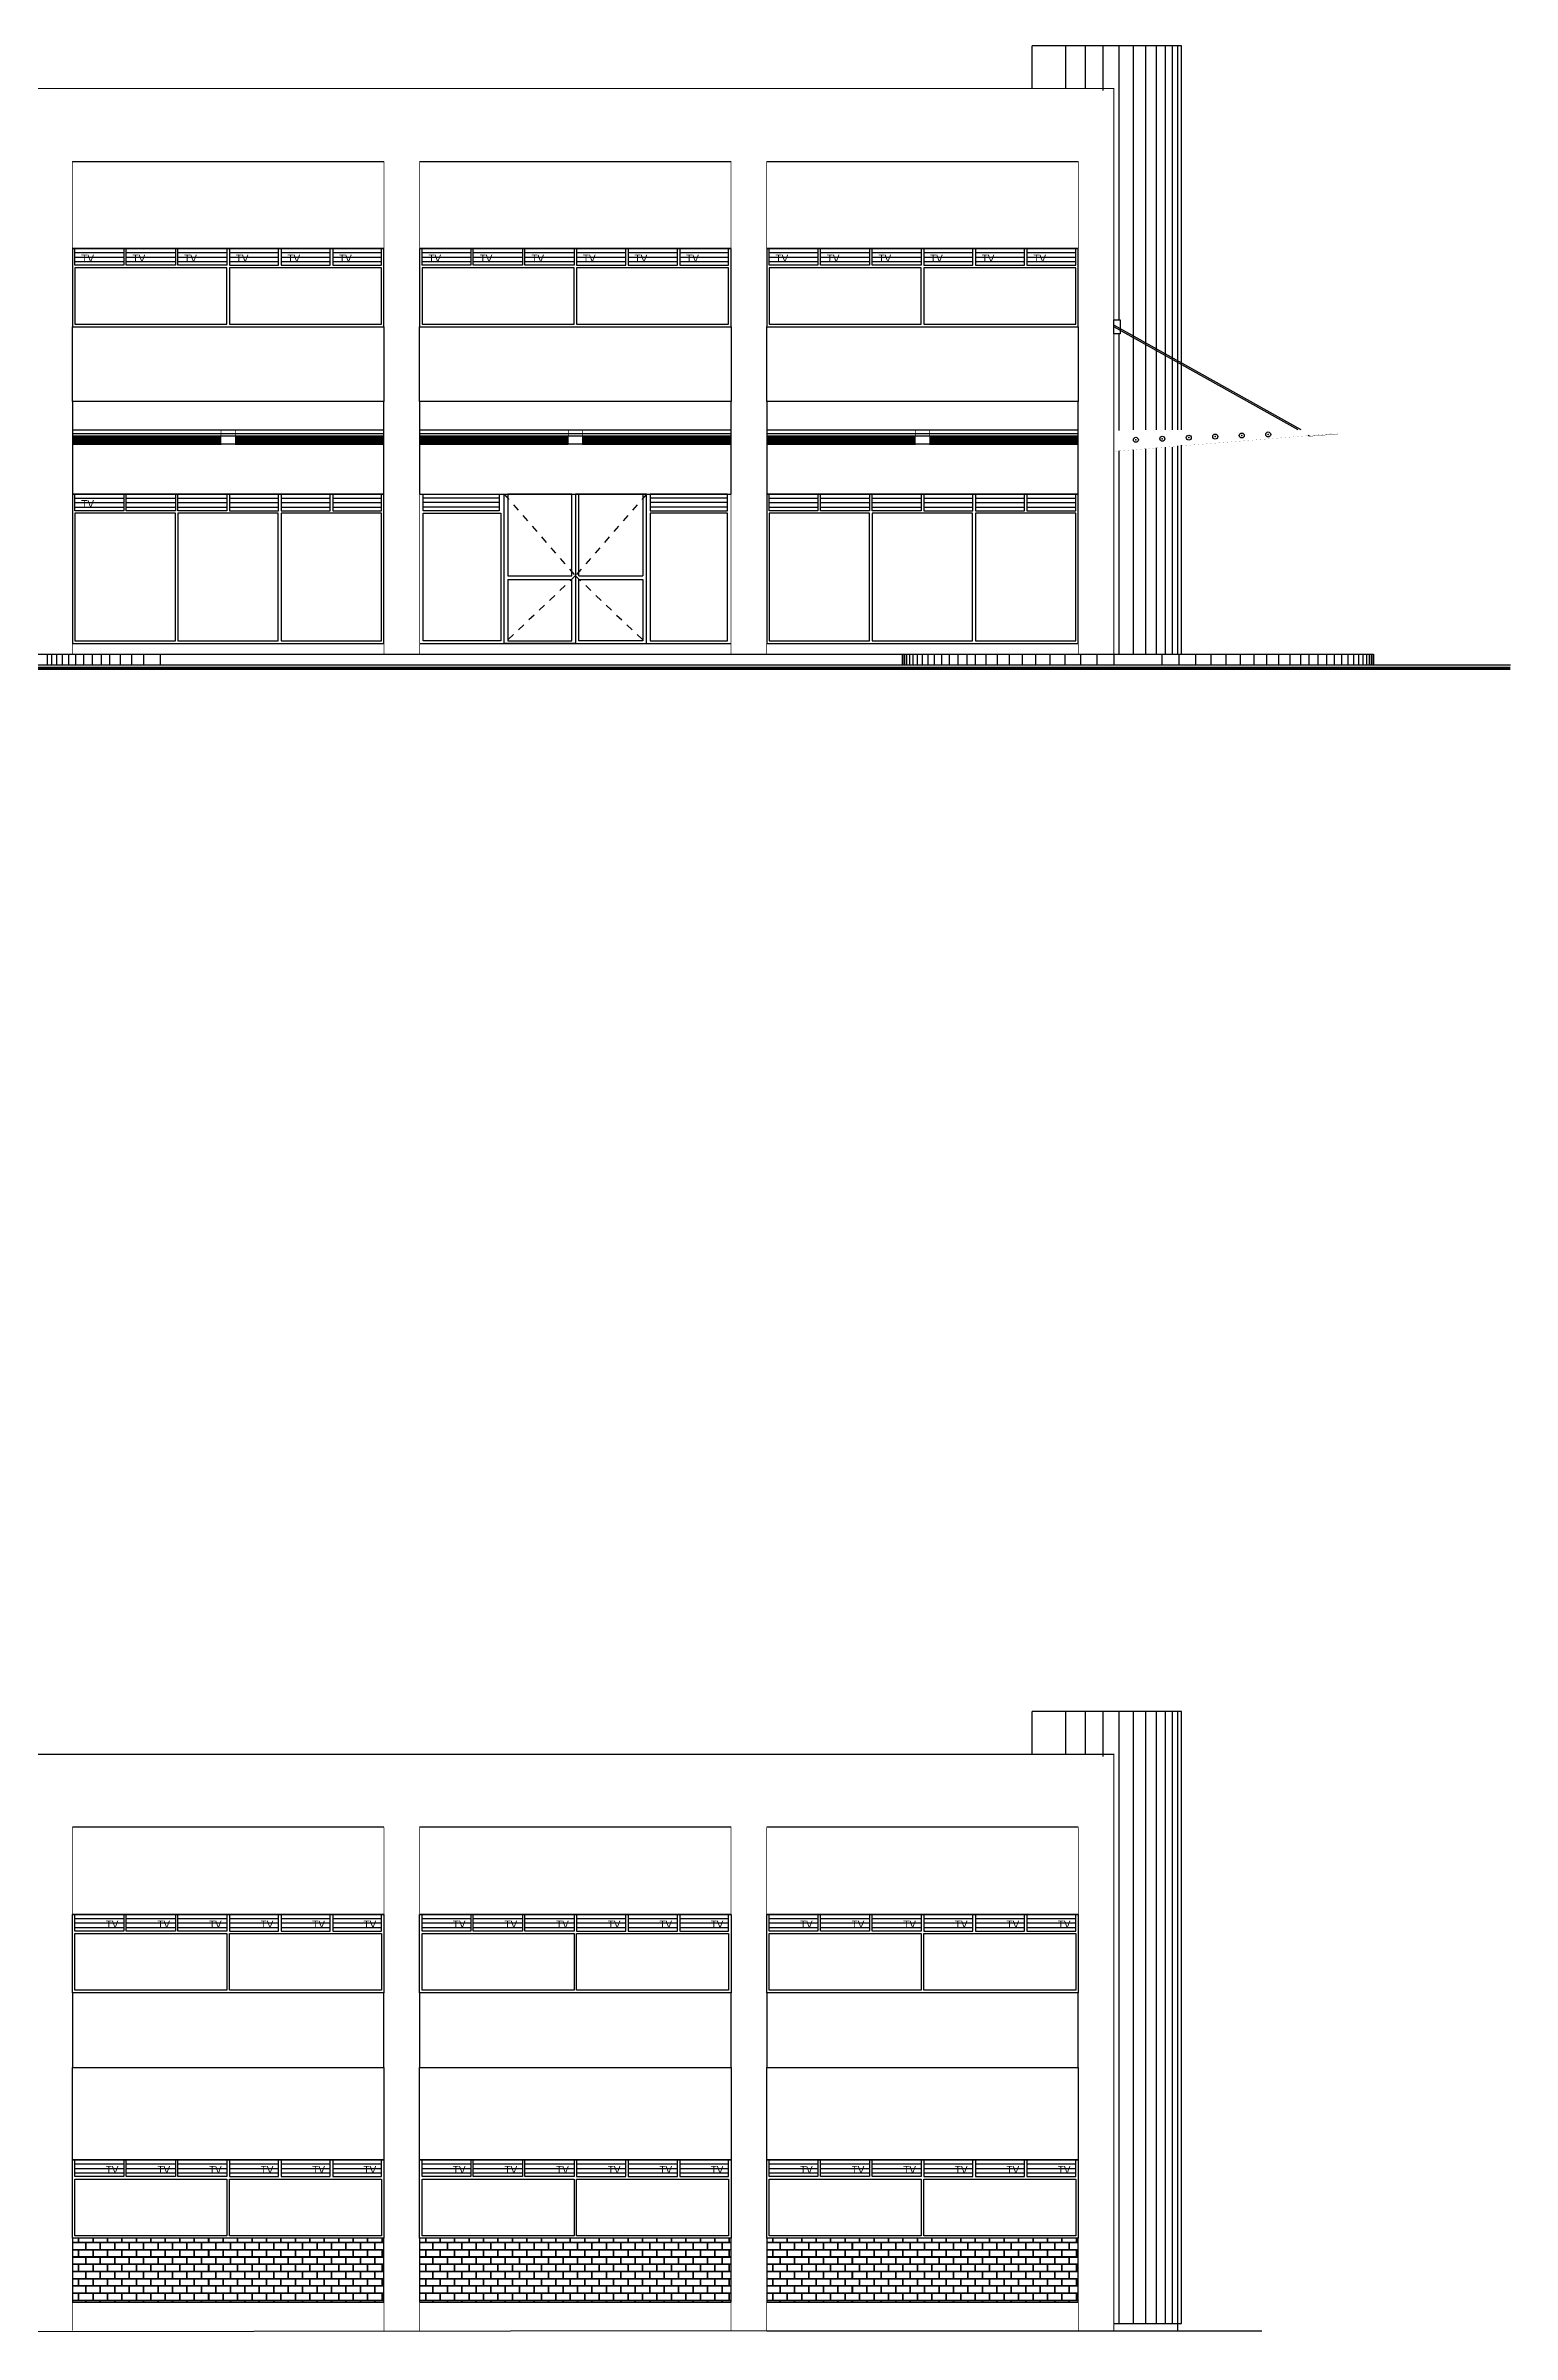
# Model space of a CAD drawing. Header units: millimetres. Extents: x 116 to 181, y 20 to 228.
# Drawn here: x 160.66 to 181.27, y 40.53 to 72.69 of the extents above; entities that cross this region are included whole.
import ezdxf

# ---------------------------------------------------------------- set-up
doc = ezdxf.new("R2010")
doc.units = ezdxf.units.MM
doc.header["$LTSCALE"] = 0.015
doc.header["$MEASUREMENT"] = 0
doc.linetypes.add('DASHED2', pattern=[9.525, 6.35, -3.175])
for name, color, linetype in [('CANCELERIA', 7, 'Continuous'), ('EJES', 7, 'Continuous'), ('MURO_COMUN', 7, 'Continuous'), ('MURO_TABIQUE_EXT', 7, 'Continuous'), ('TEXTO', 7, 'Continuous')]:
    doc.layers.add(name, color=color, linetype=linetype)
doc.styles.add('style1', font='swiss.ttf')
pattern_1 = [(0, (4.88, 0), (0, 0.015625), []), (90, (4.88, 0), (-0.0625, 4e-18), [])]
pattern_2 = [(0, (9.76, 0), (0, 0.015625), []), (90, (9.76, 0), (-0.0625, 4e-18), [])]

msp = doc.modelspace()

# ---------------------------------------------------------------- hatches: boundary and pattern name
at = {"linetype": 'Continuous'}
h = msp.add_hatch(dxfattribs=at)
h.set_pattern_fill('GRATE', scale=0.5, style=0)
h.paths.add_polyline_path([(163.1227, 67.2051), (161.0327, 67.2051), (161.0327, 67.0934), (163.1227, 67.0934)])
h = msp.add_hatch(dxfattribs=at)
h.set_pattern_fill('GRATE', scale=0.5, style=0)
h.paths.add_polyline_path([(165.4127, 67.2051), (163.3227, 67.2051), (163.3227, 67.0934), (165.4127, 67.0934)])
h = msp.add_hatch(dxfattribs=at)
h.set_pattern_fill('GRATE', scale=0.5, style=0)
h.set_pattern_definition(pattern_1)
h.paths.add_polyline_path([(168.0027, 67.2051), (165.9127, 67.2051), (165.9127, 67.0934), (168.0027, 67.0934)])
h = msp.add_hatch(dxfattribs=at)
h.set_pattern_fill('GRATE', scale=0.5, style=0)
h.set_pattern_definition(pattern_1)
h.paths.add_polyline_path([(170.2927, 67.2051), (168.2027, 67.2051), (168.2027, 67.0934), (170.2927, 67.0934)])
h = msp.add_hatch(dxfattribs=at)
h.set_pattern_fill('GRATE', scale=0.5, style=0)
h.set_pattern_definition(pattern_2)
h.paths.add_polyline_path([(172.8827, 67.2051), (170.7927, 67.2051), (170.7927, 67.0934), (172.8827, 67.0934)])
h = msp.add_hatch(dxfattribs=at)
h.set_pattern_fill('GRATE', scale=0.5, style=0)
h.set_pattern_definition(pattern_2)
h.paths.add_polyline_path([(175.1727, 67.2051), (173.0827, 67.2051), (173.0827, 67.0934), (175.1727, 67.0934)])
at = {"layer": 'CANCELERIA', "linetype": 'Continuous'}
h = msp.add_hatch(dxfattribs=at)
h.set_pattern_fill('ANSI31', color=5, scale=0.02, angle=135, style=0)
h.set_pattern_definition([(180, (35.38, 0), (-7e-18, -0.0635), [])])
h.paths.add_polyline_path([(161.7535, 69.8434), (161.0677, 69.8434), (161.0677, 69.6084), (161.7535, 69.6084)])
h.paths.add_polyline_path([(162.4793, 69.8434), (161.7885, 69.8434), (161.7885, 69.6084), (162.4793, 69.6084)])
h.paths.add_polyline_path([(163.2052, 69.8434), (162.5143, 69.8434), (162.5143, 69.6084), (163.2052, 69.6084)])
h.paths.add_polyline_path([(163.931, 69.8434), (163.2402, 69.8434), (163.2402, 69.6084), (163.931, 69.6084)])
h.paths.add_polyline_path([(164.6568, 69.8434), (163.966, 69.8434), (163.966, 69.6084), (164.6568, 69.6084)])
h.paths.add_polyline_path([(165.3777, 69.8434), (164.6918, 69.8434), (164.6918, 69.6084), (165.3777, 69.6084)])
h = msp.add_hatch(dxfattribs=at)
h.set_pattern_fill('ANSI31', color=5, scale=0.02, angle=135, style=0)
h.set_pattern_definition([(180, (40.26, 0), (-7e-18, -0.0635), [])])
h.paths.add_polyline_path([(166.6335, 69.8434), (165.9477, 69.8434), (165.9477, 69.6084), (166.6335, 69.6084)])
h.paths.add_polyline_path([(167.3593, 69.8434), (166.6685, 69.8434), (166.6685, 69.6084), (167.3593, 69.6084)])
h.paths.add_polyline_path([(168.0852, 69.8434), (167.3943, 69.8434), (167.3943, 69.6084), (168.0852, 69.6084)])
h.paths.add_polyline_path([(168.811, 69.8434), (168.1202, 69.8434), (168.1202, 69.6084), (168.811, 69.6084)])
h.paths.add_polyline_path([(169.5368, 69.8434), (168.846, 69.8434), (168.846, 69.6084), (169.5368, 69.6084)])
h.paths.add_polyline_path([(170.2577, 69.8434), (169.5718, 69.8434), (169.5718, 69.6084), (170.2577, 69.6084)])
h = msp.add_hatch(dxfattribs=at)
h.set_pattern_fill('ANSI31', color=5, scale=0.02, angle=135, style=0)
h.set_pattern_definition([(180, (45.14, 0), (-7e-18, -0.0635), [])])
h.paths.add_polyline_path([(171.5135, 69.8434), (170.8277, 69.8434), (170.8277, 69.6084), (171.5135, 69.6084)])
h.paths.add_polyline_path([(172.2393, 69.8434), (171.5485, 69.8434), (171.5485, 69.6084), (172.2393, 69.6084)])
h.paths.add_polyline_path([(172.9652, 69.8434), (172.2743, 69.8434), (172.2743, 69.6084), (172.9652, 69.6084)])
h.paths.add_polyline_path([(173.691, 69.8434), (173.0002, 69.8434), (173.0002, 69.6084), (173.691, 69.6084)])
h.paths.add_polyline_path([(174.4168, 69.8434), (173.726, 69.8434), (173.726, 69.6084), (174.4168, 69.6084)])
h.paths.add_polyline_path([(175.1377, 69.8434), (174.4518, 69.8434), (174.4518, 69.6084), (175.1377, 69.6084)])
h = msp.add_hatch(dxfattribs=at)
h.set_pattern_fill('ANSI31', color=5, scale=0.02, angle=135, style=0)
h.set_pattern_definition([(180, (35.38, -3.45), (-7e-18, -0.0635), [])])
h.paths.add_polyline_path([(161.7535, 66.1584), (161.7535, 66.3934), (161.0677, 66.3934), (161.0677, 66.1584)])
h.paths.add_polyline_path([(162.4793, 66.1584), (162.4793, 66.3934), (161.7885, 66.3934), (161.7885, 66.1584)])
h.paths.add_polyline_path([(163.2052, 66.1584), (163.2052, 66.3934), (162.5143, 66.3934), (162.5143, 66.1584)])
h.paths.add_polyline_path([(163.931, 66.1584), (163.931, 66.3934), (163.2402, 66.3934), (163.2402, 66.1584)])
h.paths.add_polyline_path([(164.6568, 66.1584), (164.6568, 66.3934), (163.966, 66.3934), (163.966, 66.1584)])
h.paths.add_polyline_path([(164.6918, 66.3934), (164.6918, 66.1584), (165.3777, 66.1584), (165.3777, 66.3934)])
h = msp.add_hatch(dxfattribs=at)
h.set_pattern_fill('ANSI31', color=5, scale=0.02, angle=135, style=0)
h.set_pattern_definition([(180, (45.14, -3.45), (-7e-18, -0.0635), [])])
h.paths.add_polyline_path([(171.5135, 66.1584), (171.5135, 66.3934), (170.8277, 66.3934), (170.8277, 66.1584)])
h.paths.add_polyline_path([(172.2393, 66.1584), (172.2393, 66.3934), (171.5485, 66.3934), (171.5485, 66.1584)])
h.paths.add_polyline_path([(172.9652, 66.1584), (172.9652, 66.3934), (172.2743, 66.3934), (172.2743, 66.1584)])
h.paths.add_polyline_path([(173.691, 66.1584), (173.691, 66.3934), (173.0002, 66.3934), (173.0002, 66.1584)])
h.paths.add_polyline_path([(174.4168, 66.1584), (174.4168, 66.3934), (173.726, 66.3934), (173.726, 66.1584)])
h.paths.add_polyline_path([(174.4518, 66.3934), (174.4518, 66.1584), (175.1377, 66.1584), (175.1377, 66.3934)])
h = msp.add_hatch(dxfattribs=at)
h.set_pattern_fill('ANSI31', color=5, scale=0.02, angle=135, style=0)
h.set_pattern_definition([(7e-15, (291.065336, -23.412654), (7e-18, -0.0635), [])])
h.paths.add_polyline_path([(165.3777, 46.1957), (165.3777, 46.4307), (164.6918, 46.4307), (164.6918, 46.1957)])
h.paths.add_polyline_path([(164.6568, 46.1957), (164.6568, 46.4307), (163.966, 46.4307), (163.966, 46.1957)])
h.paths.add_polyline_path([(163.931, 46.1957), (163.931, 46.4307), (163.2402, 46.4307), (163.2402, 46.1957)])
h.paths.add_polyline_path([(163.2052, 46.1957), (163.2052, 46.4307), (162.5143, 46.4307), (162.5143, 46.1957)])
h.paths.add_polyline_path([(162.4793, 46.1957), (162.4793, 46.4307), (161.7885, 46.4307), (161.7885, 46.1957)])
h.paths.add_polyline_path([(161.0677, 46.4307), (161.0677, 46.1957), (161.7535, 46.1957), (161.7535, 46.4307)])
h = msp.add_hatch(dxfattribs=at)
h.set_pattern_fill('ANSI31', color=5, scale=0.02, angle=135, style=0)
h.set_pattern_definition([(7e-15, (295.945336, -23.412654), (7e-18, -0.0635), [])])
h.paths.add_polyline_path([(170.2577, 46.1957), (170.2577, 46.4307), (169.5718, 46.4307), (169.5718, 46.1957)])
h.paths.add_polyline_path([(169.5368, 46.1957), (169.5368, 46.4307), (168.846, 46.4307), (168.846, 46.1957)])
h.paths.add_polyline_path([(168.811, 46.1957), (168.811, 46.4307), (168.1202, 46.4307), (168.1202, 46.1957)])
h.paths.add_polyline_path([(168.0852, 46.1957), (168.0852, 46.4307), (167.3943, 46.4307), (167.3943, 46.1957)])
h.paths.add_polyline_path([(167.3593, 46.1957), (167.3593, 46.4307), (166.6685, 46.4307), (166.6685, 46.1957)])
h.paths.add_polyline_path([(165.9477, 46.4307), (165.9477, 46.1957), (166.6335, 46.1957), (166.6335, 46.4307)])
h = msp.add_hatch(dxfattribs=at)
h.set_pattern_fill('ANSI31', color=5, scale=0.02, angle=135, style=0)
h.set_pattern_definition([(7e-15, (300.825336, -23.412654), (7e-18, -0.0635), [])])
h.paths.add_polyline_path([(175.1377, 46.1957), (175.1377, 46.4307), (174.4518, 46.4307), (174.4518, 46.1957)])
h.paths.add_polyline_path([(174.4168, 46.1957), (174.4168, 46.4307), (173.726, 46.4307), (173.726, 46.1957)])
h.paths.add_polyline_path([(173.691, 46.1957), (173.691, 46.4307), (173.0002, 46.4307), (173.0002, 46.1957)])
h.paths.add_polyline_path([(172.9652, 46.1957), (172.9652, 46.4307), (172.2743, 46.4307), (172.2743, 46.1957)])
h.paths.add_polyline_path([(172.2393, 46.1957), (172.2393, 46.4307), (171.5485, 46.4307), (171.5485, 46.1957)])
h.paths.add_polyline_path([(170.8277, 46.4307), (170.8277, 46.1957), (171.5135, 46.1957), (171.5135, 46.4307)])
h = msp.add_hatch(dxfattribs=at)
h.set_pattern_fill('ANSI31', color=5, scale=0.02, angle=135, style=0)
h.set_pattern_definition([(7e-15, (291.065336, -26.862654), (7e-18, -0.0635), [])])
h.paths.add_polyline_path([(165.3777, 42.7457), (165.3777, 42.9807), (164.6918, 42.9807), (164.6918, 42.7457)])
h.paths.add_polyline_path([(164.6568, 42.7457), (164.6568, 42.9807), (163.966, 42.9807), (163.966, 42.7457)])
h.paths.add_polyline_path([(163.931, 42.7457), (163.931, 42.9807), (163.2402, 42.9807), (163.2402, 42.7457)])
h.paths.add_polyline_path([(163.2052, 42.7457), (163.2052, 42.9807), (162.5143, 42.9807), (162.5143, 42.7457)])
h.paths.add_polyline_path([(162.4793, 42.7457), (162.4793, 42.9807), (161.7885, 42.9807), (161.7885, 42.7457)])
h.paths.add_polyline_path([(161.0677, 42.9807), (161.0677, 42.7457), (161.7535, 42.7457), (161.7535, 42.9807)])
h = msp.add_hatch(dxfattribs=at)
h.set_pattern_fill('ANSI31', color=5, scale=0.02, angle=135, style=0)
h.set_pattern_definition([(7e-15, (295.945336, -26.862654), (7e-18, -0.0635), [])])
h.paths.add_polyline_path([(170.2577, 42.7457), (170.2577, 42.9807), (169.5718, 42.9807), (169.5718, 42.7457)])
h.paths.add_polyline_path([(169.5368, 42.7457), (169.5368, 42.9807), (168.846, 42.9807), (168.846, 42.7457)])
h.paths.add_polyline_path([(168.811, 42.7457), (168.811, 42.9807), (168.1202, 42.9807), (168.1202, 42.7457)])
h.paths.add_polyline_path([(168.0852, 42.7457), (168.0852, 42.9807), (167.3943, 42.9807), (167.3943, 42.7457)])
h.paths.add_polyline_path([(167.3593, 42.7457), (167.3593, 42.9807), (166.6685, 42.9807), (166.6685, 42.7457)])
h.paths.add_polyline_path([(165.9477, 42.9807), (165.9477, 42.7457), (166.6335, 42.7457), (166.6335, 42.9807)])
h = msp.add_hatch(dxfattribs=at)
h.set_pattern_fill('ANSI31', color=5, scale=0.02, angle=135, style=0)
h.set_pattern_definition([(7e-15, (300.825336, -26.862654), (7e-18, -0.0635), [])])
h.paths.add_polyline_path([(175.1377, 42.7457), (175.1377, 42.9807), (174.4518, 42.9807), (174.4518, 42.7457)])
h.paths.add_polyline_path([(174.4168, 42.7457), (174.4168, 42.9807), (173.726, 42.9807), (173.726, 42.7457)])
h.paths.add_polyline_path([(173.691, 42.7457), (173.691, 42.9807), (173.0002, 42.9807), (173.0002, 42.7457)])
h.paths.add_polyline_path([(172.9652, 42.7457), (172.9652, 42.9807), (172.2743, 42.9807), (172.2743, 42.7457)])
h.paths.add_polyline_path([(172.2393, 42.7457), (172.2393, 42.9807), (171.5485, 42.9807), (171.5485, 42.7457)])
h.paths.add_polyline_path([(170.8277, 42.9807), (170.8277, 42.7457), (171.5135, 42.7457), (171.5135, 42.9807)])
at = {"layer": 'MURO_TABIQUE_EXT', "linetype": 'Continuous'}
h = msp.add_hatch(dxfattribs=at)
h.set_pattern_fill('AR-B816C', color=30, scale=0.0005, style=0)
h.set_pattern_definition([(180, (291.06534, -23.41265), (-0.1016, 0.1016), [0.1984375, -0.0047625]), (180, (291.16694, -23.40789), (-0.1016, 0.1016), [0.1984375, -0.0047625]), (90, (291.06534, -23.41265), (0.1016, 0.1016), [-0.1063625, 0.0968375]), (90, (291.0701, -23.41265), (0.1016, 0.1016), [-0.1063625, 0.0968375])])
h.paths.add_polyline_path([(161.0327, 41.8807), (161.0327, 40.9807), (165.4127, 40.9807), (165.4127, 41.8807)])
h = msp.add_hatch(dxfattribs=at)
h.set_pattern_fill('AR-B816C', color=30, scale=0.0005, style=0)
h.set_pattern_definition([(180, (295.94534, -23.41265), (-0.1016, 0.1016), [0.1984375, -0.0047625]), (180, (296.04694, -23.40789), (-0.1016, 0.1016), [0.1984375, -0.0047625]), (90, (295.94534, -23.41265), (0.1016, 0.1016), [-0.1063625, 0.0968375]), (90, (295.9501, -23.41265), (0.1016, 0.1016), [-0.1063625, 0.0968375])])
h.paths.add_polyline_path([(165.9127, 41.8807), (165.9127, 40.9807), (170.2927, 40.9807), (170.2927, 41.8807)])
h = msp.add_hatch(dxfattribs=at)
h.set_pattern_fill('AR-B816C', color=30, scale=0.0005, style=0)
h.set_pattern_definition([(180, (300.82534, -23.41265), (-0.1016, 0.1016), [0.1984375, -0.0047625]), (180, (300.92694, -23.40789), (-0.1016, 0.1016), [0.1984375, -0.0047625]), (90, (300.82534, -23.41265), (0.1016, 0.1016), [-0.1063625, 0.0968375]), (90, (300.8301, -23.41265), (0.1016, 0.1016), [-0.1063625, 0.0968375])])
h.paths.add_polyline_path([(170.7927, 41.8807), (170.7927, 40.9807), (175.1727, 40.9807), (175.1727, 41.8807)])

# ---------------------------------------------------------------- linework, layer by layer
at = {"color": 1, "linetype": 'Continuous'}
for p, q in [((174.5227, 72.0934), (174.5227, 72.6934)), ((176.6227, 72.6934), (174.5227, 72.6934)), ((174.9977, 72.0934), (174.9977, 72.6934)), ((175.2727, 72.0934), (175.2727, 72.6934)), ((175.5227, 72.0634), (175.5227, 72.6934)), ((175.7477, 68.8396), (175.7477, 72.6934)), ((175.9477, 67.2934), (175.9477, 72.6934)), ((176.1227, 67.2934), (176.1227, 72.6934)), ((176.2727, 67.2934), (176.2727, 72.6934)), ((176.3977, 67.2934), (176.3977, 72.6934)), ((176.4977, 67.2934), (176.4977, 72.6934)), ((176.5727, 67.2934), (176.5727, 72.6934)), ((176.6227, 67.2934), (176.6227, 72.6934)), ((175.7477, 67.2847), (175.7477, 68.6472)), ((175.7477, 64.1434), (175.7477, 66.9994)), ((175.9477, 64.1434), (175.9477, 67.0156)), ((176.1227, 64.1434), (176.1227, 67.0297)), ((176.2727, 64.1434), (176.2727, 67.0418)), ((176.3977, 64.1434), (176.3977, 67.0519)), ((176.4977, 64.1434), (176.4977, 67.0515)), ((176.5727, 64.1434), (176.5727, 67.0688)), ((176.6227, 64.1434), (176.6227, 67.0799)), ((174.5227, 48.6807), (174.5227, 49.2807)), ((176.6227, 49.2807), (174.5227, 49.2807)), ((174.9977, 48.6807), (174.9977, 49.2807)), ((175.2727, 48.6807), (175.2727, 49.2807)), ((175.5227, 48.6507), (175.5227, 49.2807)), ((175.7477, 40.6807), (175.7477, 49.2807)), ((175.9477, 40.6807), (175.9477, 49.2807)), ((176.1227, 40.6807), (176.1227, 49.2807)), ((176.2727, 40.6807), (176.2727, 49.2807)), ((176.3977, 40.6807), (176.3977, 49.2807)), ((176.4977, 40.6807), (176.4977, 49.2807)), ((176.5727, 40.6807), (176.5727, 49.2807)), ((176.6227, 40.6807), (176.6227, 49.2807)), ((175.6727, 40.6807), (176.6227, 40.6807)), ((176.5727, 40.5807), (176.5727, 40.6807))]:
    msp.add_line(p, q, dxfattribs=at)
at = {"color": 0, "linetype": 'Continuous'}
for p, q in [((161.0327, 71.0684), (165.4127, 71.0684)), ((165.9127, 71.0684), (170.2927, 71.0684)), ((170.7927, 71.0684), (175.1727, 71.0684)), ((161.0327, 69.8434), (165.4127, 69.8434)), ((165.9127, 69.8434), (170.2927, 69.8434)), ((170.7927, 69.8434), (175.1727, 69.8434)), ((161.0327, 67.2934), (165.4127, 67.2934)), ((161.0327, 67.2434), (165.4127, 67.2434)), ((165.9127, 67.2934), (170.2927, 67.2934)), ((165.9127, 67.2434), (170.2927, 67.2434)), ((170.7927, 67.2934), (175.1727, 67.2934)), ((170.7927, 67.2434), (175.1727, 67.2434)), ((160.5327, 64.1434), (179.3227, 64.1434)), ((122.8202, 63.9934), (181.2488, 63.9934)), ((165.4127, 47.6557), (161.0327, 47.6557)), ((170.2927, 47.6557), (165.9127, 47.6557)), ((175.1727, 47.6557), (170.7927, 47.6557)), ((165.4127, 46.4307), (161.0327, 46.4307)), ((170.2927, 46.4307), (165.9127, 46.4307)), ((175.1727, 46.4307), (170.7927, 46.4307))]:
    msp.add_line(p, q, dxfattribs=at)
at = {"color": 7, "linetype": 'Continuous'}
for p, q in [((178.2649, 67.2934), (175.6727, 68.7434)), ((178.3059, 67.2934), (175.6824, 68.7609)), ((165.4127, 67.2051), (161.0327, 67.2051)), ((165.4127, 67.0934), (161.0327, 67.0934)), ((170.2927, 67.2051), (165.9127, 67.2051)), ((170.2927, 67.0934), (165.9127, 67.0934)), ((175.1727, 67.2051), (170.7927, 67.2051)), ((175.1727, 67.0934), (170.7927, 67.0934)), ((178.4227, 67.2051), (178.407, 67.2139))]:
    msp.add_line(p, q, dxfattribs=at)
at = {"color": 3, "linetype": 'Continuous'}
for p, q in [((160.6827, 63.9934), (160.6827, 64.1434)), ((160.7427, 63.9934), (160.7427, 64.1434)), ((160.8127, 63.9934), (160.8127, 64.1434)), ((160.8927, 63.9934), (160.8927, 64.1434)), ((160.9827, 63.9934), (160.9827, 64.1434)), ((161.0827, 63.9934), (161.0827, 64.1434)), ((161.1927, 63.9934), (161.1927, 64.1434)), ((161.3127, 63.9934), (161.3127, 64.1434)), ((161.4427, 63.9934), (161.4427, 64.1434)), ((161.5567, 63.9934), (161.5567, 64.1434)), ((161.7067, 63.9934), (161.7067, 64.1434)), ((161.8667, 63.9934), (161.8667, 64.1434)), ((162.0367, 63.9934), (162.0367, 64.1434)), ((162.2727, 63.9934), (162.2727, 64.1434)), ((172.7027, 63.9934), (172.7027, 64.1434)), ((172.7127, 63.9934), (172.7127, 64.1434)), ((172.7327, 63.9934), (172.7327, 64.1434)), ((172.7627, 63.9934), (172.7627, 64.1434)), ((172.8027, 63.9934), (172.8027, 64.1434)), ((172.8527, 63.9934), (172.8527, 64.1434)), ((172.9127, 63.9934), (172.9127, 64.1434)), ((172.9827, 63.9934), (172.9827, 64.1434)), ((173.0627, 63.9934), (173.0627, 64.1434)), ((173.1527, 63.9934), (173.1527, 64.1434)), ((173.2527, 63.9934), (173.2527, 64.1434)), ((173.3627, 63.9934), (173.3627, 64.1434)), ((173.4827, 63.9934), (173.4827, 64.1434)), ((173.6127, 63.9934), (173.6127, 64.1434)), ((173.7267, 63.9934), (173.7267, 64.1434)), ((173.8767, 63.9934), (173.8767, 64.1434)), ((174.0367, 63.9934), (174.0367, 64.1434)), ((174.2067, 63.9934), (174.2067, 64.1434)), ((174.3867, 63.9934), (174.3867, 64.1434)), ((174.5767, 63.9934), (174.5767, 64.1434)), ((174.7767, 63.9934), (174.7767, 64.1434)), ((174.9867, 63.9934), (174.9867, 64.1434)), ((175.2067, 63.9934), (175.2067, 64.1434)), ((175.4367, 63.9934), (175.4367, 64.1434)), ((175.6767, 63.9934), (175.6767, 64.1434)), ((176.3487, 64.1434), (176.3487, 63.9934)), ((176.5887, 64.1434), (176.5887, 63.9934)), ((176.8187, 64.1434), (176.8187, 63.9934)), ((177.0387, 64.1434), (177.0387, 63.9934)), ((177.2487, 64.1434), (177.2487, 63.9934)), ((177.4487, 64.1434), (177.4487, 63.9934)), ((177.6387, 64.1434), (177.6387, 63.9934)), ((177.8187, 64.1434), (177.8187, 63.9934)), ((177.9887, 64.1434), (177.9887, 63.9934)), ((178.1487, 64.1434), (178.1487, 63.9934)), ((178.2987, 64.1434), (178.2987, 63.9934)), ((178.4127, 64.1434), (178.4127, 63.9934)), ((178.5427, 64.1434), (178.5427, 63.9934)), ((178.6627, 64.1434), (178.6627, 63.9934)), ((178.7727, 64.1434), (178.7727, 63.9934)), ((178.8727, 64.1434), (178.8727, 63.9934)), ((178.9627, 64.1434), (178.9627, 63.9934)), ((179.0427, 64.1434), (179.0427, 63.9934)), ((179.1127, 64.1434), (179.1127, 63.9934)), ((179.1727, 64.1434), (179.1727, 63.9934)), ((179.2227, 64.1434), (179.2227, 63.9934)), ((179.2627, 64.1434), (179.2627, 63.9934)), ((179.2927, 64.1434), (179.2927, 63.9934)), ((179.3127, 64.1434), (179.3127, 63.9934)), ((179.3227, 64.1434), (179.3227, 63.9934))]:
    msp.add_line(p, q, dxfattribs=at)
at = {"color": 0, "linetype": 'Continuous'}
for points, const_width in [([(125.1527, 63.9934), (125.1527, 72.0934), (175.6727, 72.0934), (175.6727, 64.1434)], 0.015), ([(161.0327, 69.8434), (165.4127, 69.8434)], 0.01), ([(165.9127, 69.8434), (170.2927, 69.8434)], 0.01), ([(170.7927, 69.8434), (175.1727, 69.8434)], 0.01), ([(161.0327, 66.3934), (165.4127, 66.3934)], 0.01), ([(170.7927, 66.3934), (175.1727, 66.3934)], 0.01), ([(122.8202, 63.9434), (181.2488, 63.9434)], 0.05), ([(175.6727, 40.5807), (175.6727, 48.6807), (125.1527, 48.6807), (125.1527, 40.5807)], 0.015), ([(165.4127, 46.4307), (161.0327, 46.4307)], 0.01), ([(170.2927, 46.4307), (165.9127, 46.4307)], 0.01), ([(175.1727, 46.4307), (170.7927, 46.4307)], 0.01), ([(165.4127, 42.9807), (161.0327, 42.9807)], 0.01), ([(170.2927, 42.9807), (165.9127, 42.9807)], 0.01), ([(175.1727, 42.9807), (170.7927, 42.9807)], 0.01)]:
    msp.add_lwpolyline(points, dxfattribs=dict(at, const_width=const_width))
at = {"color": 7, "linetype": 'Continuous'}
msp.add_lwpolyline([(175.6727, 68.8396), (175.7602, 68.8396), (175.7602, 68.6472), (175.6727, 68.6472)], close=True, dxfattribs=at)
at = {"color": 0, "linetype": 'Continuous'}
for points in [[(161.0327, 68.7434), (165.4127, 68.7434), (165.4127, 67.6934), (161.0327, 67.6934)], [(165.9127, 68.7434), (170.2927, 68.7434), (170.2927, 67.6934), (165.9127, 67.6934)], [(170.7927, 68.7434), (175.1727, 68.7434), (175.1727, 67.6934), (170.7927, 67.6934)], [(161.0327, 66.3934), (165.4127, 66.3934), (165.4127, 67.6934), (161.0327, 67.6934)], [(165.9127, 66.3934), (170.2927, 66.3934), (170.2927, 67.6934), (165.9127, 67.6934)], [(170.7927, 66.3934), (175.1727, 66.3934), (175.1727, 67.6934), (170.7927, 67.6934)], [(165.4127, 45.3307), (161.0327, 45.3307), (161.0327, 44.2807), (165.4127, 44.2807)], [(170.2927, 45.3307), (165.9127, 45.3307), (165.9127, 44.2807), (170.2927, 44.2807)], [(175.1727, 45.3307), (170.7927, 45.3307), (170.7927, 44.2807), (175.1727, 44.2807)], [(165.4127, 42.9807), (161.0327, 42.9807), (161.0327, 44.2807), (165.4127, 44.2807)], [(170.2927, 42.9807), (165.9127, 42.9807), (165.9127, 44.2807), (170.2927, 44.2807)], [(175.1727, 42.9807), (170.7927, 42.9807), (170.7927, 44.2807), (175.1727, 44.2807)], [(165.4127, 41.8807), (161.0327, 41.8807), (161.0327, 40.9807), (165.4127, 40.9807)], [(170.2927, 41.8807), (165.9127, 41.8807), (165.9127, 40.9807), (170.2927, 40.9807)], [(175.1727, 41.8807), (170.7927, 41.8807), (170.7927, 40.9807), (175.1727, 40.9807)]]:
    msp.add_lwpolyline(points, close=True, dxfattribs=at)
at = {"color": 7, "linetype": 'Continuous'}
for points, const_width in [([(161.0327, 67.2934), (161.0327, 67.0934)], 0.01), ([(163.1227, 67.2934), (163.1227, 67.0934)], 0.01), ([(163.3227, 67.2934), (163.3227, 67.0934)], 0.01), ([(165.9127, 67.2934), (165.9127, 67.0934)], 0.01), ([(168.0027, 67.2934), (168.0027, 67.0934)], 0.01), ([(168.2027, 67.2934), (168.2027, 67.0934)], 0.01), ([(172.8827, 67.2934), (172.8827, 67.0934)], 0.01), ([(173.0827, 67.2934), (173.0827, 67.0934)], 0.01), ([(175.6727, 66.9934), (178.7727, 67.2434), (178.7727, 67.2934), (175.6727, 67.2934), (175.6727, 66.9934)], 0.001), ([(178.8227, 67.2374), (178.4227, 67.2051)], 0.005)]:
    msp.add_lwpolyline(points, dxfattribs=dict(at, const_width=const_width))
at = {"color": 0, "linetype": 'Continuous'}
for centre in [(176.7267, 67.1859), (177.0987, 67.2009), (177.4707, 67.2159), (177.8427, 67.2309), (175.9827, 67.1559), (176.3547, 67.1709)]:
    msp.add_circle(centre, 0.035, dxfattribs=at)
at = {"color": 7, "linetype": 'Continuous'}
for p in [(177.8427, 67.2309), (175.9827, 67.1559), (176.3547, 67.1709), (176.7267, 67.1859), (177.0987, 67.2009), (177.4707, 67.2159)]:
    msp.add_point(p, dxfattribs=at)
at = {"layer": 'CANCELERIA', "color": 0, "linetype": 'Continuous'}
for p, q in [((161.0327, 69.8434), (165.4127, 69.8434)), ((165.9127, 69.8434), (170.2927, 69.8434)), ((170.7927, 69.8434), (175.1727, 69.8434)), ((161.0327, 66.3934), (165.4127, 66.3934)), ((165.9127, 66.3934), (170.2927, 66.3934)), ((170.7927, 66.3934), (175.1727, 66.3934)), ((165.9127, 64.2934), (170.2927, 64.2934)), ((165.4127, 46.4307), (161.0327, 46.4307)), ((170.2927, 46.4307), (165.9127, 46.4307)), ((175.1727, 46.4307), (170.7927, 46.4307)), ((165.4127, 42.9807), (161.0327, 42.9807)), ((170.2927, 42.9807), (165.9127, 42.9807)), ((175.1727, 42.9807), (170.7927, 42.9807))]:
    msp.add_line(p, q, dxfattribs=at)
at = {"layer": 'CANCELERIA', "color": 5, "linetype": 'Continuous'}
for p, q in [((167.0297, 66.3365), (165.9627, 66.3365)), ((167.0297, 66.273), (165.9627, 66.273)), ((170.2427, 66.3365), (169.153, 66.3365)), ((170.2427, 66.273), (169.153, 66.273)), ((167.0297, 66.2095), (165.9627, 66.2095)), ((170.2427, 66.2095), (169.153, 66.2095))]:
    msp.add_line(p, q, dxfattribs=at)
at = {"layer": 'CANCELERIA', "color": 8, "linetype": 'DASHED2'}
for p, q in [((167.1023, 66.3934), (168.1023, 65.2434)), ((169.103, 66.3934), (168.103, 65.2434)), ((168.1023, 65.2434), (167.1023, 64.2934)), ((168.103, 65.2434), (169.103, 64.2934))]:
    msp.add_line(p, q, dxfattribs=at)
at = {"layer": 'CANCELERIA', "color": 6, "linetype": 'Continuous'}
for p, q in [((167.153, 65.2434), (168.0527, 65.2434)), ((167.153, 65.1934), (168.0527, 65.1934)), ((168.1027, 65.2434), (168.103, 65.2434)), ((168.1027, 65.1934), (168.103, 65.1934)), ((168.1527, 65.2434), (169.053, 65.2434)), ((168.1527, 65.1934), (169.053, 65.1934))]:
    msp.add_line(p, q, dxfattribs=at)
for points in [[(165.4127, 69.8434), (161.0327, 69.8434), (161.0327, 68.7434), (165.4127, 68.7434)], [(161.7535, 69.6084), (161.0677, 69.6084), (161.0677, 69.8434), (161.7535, 69.8434)], [(162.4793, 69.6084), (161.7885, 69.6084), (161.7885, 69.8434), (162.4793, 69.8434)], [(163.2052, 69.6084), (162.5143, 69.6084), (162.5143, 69.8434), (163.2052, 69.8434)], [(163.2402, 69.6084), (163.931, 69.6084), (163.931, 69.8434), (163.2402, 69.8434)], [(163.966, 69.6084), (164.6568, 69.6084), (164.6568, 69.8434), (163.966, 69.8434)], [(164.6918, 69.6084), (165.3777, 69.6084), (165.3777, 69.8434), (164.6918, 69.8434)], [(170.2927, 69.8434), (165.9127, 69.8434), (165.9127, 68.7434), (170.2927, 68.7434)], [(166.6335, 69.6084), (165.9477, 69.6084), (165.9477, 69.8434), (166.6335, 69.8434)], [(167.3593, 69.6084), (166.6685, 69.6084), (166.6685, 69.8434), (167.3593, 69.8434)], [(168.0852, 69.6084), (167.3943, 69.6084), (167.3943, 69.8434), (168.0852, 69.8434)], [(168.1202, 69.6084), (168.811, 69.6084), (168.811, 69.8434), (168.1202, 69.8434)], [(168.846, 69.6084), (169.5368, 69.6084), (169.5368, 69.8434), (168.846, 69.8434)], [(169.5718, 69.6084), (170.2577, 69.6084), (170.2577, 69.8434), (169.5718, 69.8434)], [(175.1727, 69.8434), (170.7927, 69.8434), (170.7927, 68.7434), (175.1727, 68.7434)], [(171.5135, 69.6084), (170.8277, 69.6084), (170.8277, 69.8434), (171.5135, 69.8434)], [(172.2393, 69.6084), (171.5485, 69.6084), (171.5485, 69.8434), (172.2393, 69.8434)], [(172.9652, 69.6084), (172.2743, 69.6084), (172.2743, 69.8434), (172.9652, 69.8434)], [(173.0002, 69.6084), (173.691, 69.6084), (173.691, 69.8434), (173.0002, 69.8434)], [(173.726, 69.6084), (174.4168, 69.6084), (174.4168, 69.8434), (173.726, 69.8434)], [(174.4518, 69.6084), (175.1377, 69.6084), (175.1377, 69.8434), (174.4518, 69.8434)], [(163.2052, 69.5734), (161.0677, 69.5734), (161.0677, 68.7784), (163.2052, 68.7784)], [(163.2402, 68.7784), (165.3777, 68.7784), (165.3777, 69.5734), (163.2402, 69.5734)], [(168.0852, 69.5734), (165.9477, 69.5734), (165.9477, 68.7784), (168.0852, 68.7784)], [(168.1202, 68.7784), (170.2577, 68.7784), (170.2577, 69.5734), (168.1202, 69.5734)], [(172.9652, 69.5734), (170.8277, 69.5734), (170.8277, 68.7784), (172.9652, 68.7784)], [(173.0002, 68.7784), (175.1377, 68.7784), (175.1377, 69.5734), (173.0002, 69.5734)], [(165.4127, 66.3934), (161.0327, 66.3934), (161.0327, 64.2934), (165.4127, 64.2934)], [(161.7535, 66.1584), (161.0677, 66.1584), (161.0677, 66.3934), (161.7535, 66.3934)], [(162.4793, 66.1584), (161.7885, 66.1584), (161.7885, 66.3934), (162.4793, 66.3934)], [(163.2052, 66.1584), (162.5143, 66.1584), (162.5143, 66.3934), (163.2052, 66.3934)], [(163.2402, 66.1584), (163.931, 66.1584), (163.931, 66.3934), (163.2402, 66.3934)], [(163.966, 66.1584), (164.6568, 66.1584), (164.6568, 66.3934), (163.966, 66.3934)], [(164.6918, 66.1584), (165.3777, 66.1584), (165.3777, 66.3934), (164.6918, 66.3934)], [(167.0297, 66.1584), (165.9627, 66.1584), (165.9627, 66.3934), (167.0297, 66.3934)], [(168.1027, 64.2934), (167.103, 64.2934), (167.103, 66.3934), (168.1027, 66.3934)], [(168.103, 64.2934), (169.103, 64.2934), (169.103, 66.3934), (168.103, 66.3934)], [(169.153, 66.1584), (170.2427, 66.1584), (170.2427, 66.3934), (169.153, 66.3934)], [(175.1727, 66.3934), (170.7927, 66.3934), (170.7927, 64.2934), (175.1727, 64.2934)], [(171.5135, 66.1584), (170.8277, 66.1584), (170.8277, 66.3934), (171.5135, 66.3934)], [(172.2393, 66.1584), (171.5485, 66.1584), (171.5485, 66.3934), (172.2393, 66.3934)], [(172.9652, 66.1584), (172.2743, 66.1584), (172.2743, 66.3934), (172.9652, 66.3934)], [(173.0002, 66.1584), (173.691, 66.1584), (173.691, 66.3934), (173.0002, 66.3934)], [(173.726, 66.1584), (174.4168, 66.1584), (174.4168, 66.3934), (173.726, 66.3934)], [(174.4518, 66.1584), (175.1377, 66.1584), (175.1377, 66.3934), (174.4518, 66.3934)], [(162.4793, 66.1234), (161.0677, 66.1234), (161.0677, 64.3284), (162.4793, 64.3284)], [(163.926, 66.1234), (162.5143, 66.1234), (162.5143, 64.3284), (163.926, 64.3284)], [(165.3777, 66.1234), (163.966, 66.1234), (163.966, 64.3284), (165.3777, 64.3284)], [(167.053, 64.3284), (165.9627, 64.3284), (165.9627, 66.1234), (167.053, 66.1234)], [(169.153, 64.3284), (170.2427, 64.3284), (170.2427, 66.1234), (169.153, 66.1234)], [(172.2393, 66.1234), (170.8277, 66.1234), (170.8277, 64.3284), (172.2393, 64.3284)], [(173.686, 66.1234), (172.2743, 66.1234), (172.2743, 64.3284), (173.686, 64.3284)], [(175.1377, 66.1234), (173.726, 66.1234), (173.726, 64.3284), (175.1377, 64.3284)], [(161.0327, 46.4307), (165.4127, 46.4307), (165.4127, 45.3307), (161.0327, 45.3307)], [(161.7535, 46.1957), (161.0677, 46.1957), (161.0677, 46.4307), (161.7535, 46.4307)], [(162.4793, 46.1957), (161.7885, 46.1957), (161.7885, 46.4307), (162.4793, 46.4307)], [(163.2052, 46.1957), (162.5143, 46.1957), (162.5143, 46.4307), (163.2052, 46.4307)], [(163.2402, 46.1957), (163.931, 46.1957), (163.931, 46.4307), (163.2402, 46.4307)], [(163.966, 46.1957), (164.6568, 46.1957), (164.6568, 46.4307), (163.966, 46.4307)], [(164.6918, 46.1957), (165.3777, 46.1957), (165.3777, 46.4307), (164.6918, 46.4307)], [(165.9127, 46.4307), (170.2927, 46.4307), (170.2927, 45.3307), (165.9127, 45.3307)], [(166.6335, 46.1957), (165.9477, 46.1957), (165.9477, 46.4307), (166.6335, 46.4307)], [(167.3593, 46.1957), (166.6685, 46.1957), (166.6685, 46.4307), (167.3593, 46.4307)], [(168.0852, 46.1957), (167.3943, 46.1957), (167.3943, 46.4307), (168.0852, 46.4307)], [(168.1202, 46.1957), (168.811, 46.1957), (168.811, 46.4307), (168.1202, 46.4307)], [(168.846, 46.1957), (169.5368, 46.1957), (169.5368, 46.4307), (168.846, 46.4307)], [(169.5718, 46.1957), (170.2577, 46.1957), (170.2577, 46.4307), (169.5718, 46.4307)], [(170.7927, 46.4307), (175.1727, 46.4307), (175.1727, 45.3307), (170.7927, 45.3307)], [(171.5135, 46.1957), (170.8277, 46.1957), (170.8277, 46.4307), (171.5135, 46.4307)], [(172.2393, 46.1957), (171.5485, 46.1957), (171.5485, 46.4307), (172.2393, 46.4307)], [(172.9652, 46.1957), (172.2743, 46.1957), (172.2743, 46.4307), (172.9652, 46.4307)], [(173.0002, 46.1957), (173.691, 46.1957), (173.691, 46.4307), (173.0002, 46.4307)], [(173.726, 46.1957), (174.4168, 46.1957), (174.4168, 46.4307), (173.726, 46.4307)], [(174.4518, 46.1957), (175.1377, 46.1957), (175.1377, 46.4307), (174.4518, 46.4307)], [(163.2052, 45.3657), (161.0677, 45.3657), (161.0677, 46.1607), (163.2052, 46.1607)], [(163.2402, 46.1607), (165.3777, 46.1607), (165.3777, 45.3657), (163.2402, 45.3657)], [(168.0852, 45.3657), (165.9477, 45.3657), (165.9477, 46.1607), (168.0852, 46.1607)], [(168.1202, 46.1607), (170.2577, 46.1607), (170.2577, 45.3657), (168.1202, 45.3657)], [(172.9652, 45.3657), (170.8277, 45.3657), (170.8277, 46.1607), (172.9652, 46.1607)], [(173.0002, 46.1607), (175.1377, 46.1607), (175.1377, 45.3657), (173.0002, 45.3657)], [(161.0327, 42.9807), (165.4127, 42.9807), (165.4127, 41.8807), (161.0327, 41.8807)], [(161.7535, 42.7457), (161.0677, 42.7457), (161.0677, 42.9807), (161.7535, 42.9807)], [(162.4793, 42.7457), (161.7885, 42.7457), (161.7885, 42.9807), (162.4793, 42.9807)], [(163.2052, 42.7457), (162.5143, 42.7457), (162.5143, 42.9807), (163.2052, 42.9807)], [(163.2402, 42.7457), (163.931, 42.7457), (163.931, 42.9807), (163.2402, 42.9807)], [(163.966, 42.7457), (164.6568, 42.7457), (164.6568, 42.9807), (163.966, 42.9807)], [(164.6918, 42.7457), (165.3777, 42.7457), (165.3777, 42.9807), (164.6918, 42.9807)], [(165.9127, 42.9807), (170.2927, 42.9807), (170.2927, 41.8807), (165.9127, 41.8807)], [(166.6335, 42.7457), (165.9477, 42.7457), (165.9477, 42.9807), (166.6335, 42.9807)], [(167.3593, 42.7457), (166.6685, 42.7457), (166.6685, 42.9807), (167.3593, 42.9807)], [(168.0852, 42.7457), (167.3943, 42.7457), (167.3943, 42.9807), (168.0852, 42.9807)], [(168.1202, 42.7457), (168.811, 42.7457), (168.811, 42.9807), (168.1202, 42.9807)], [(168.846, 42.7457), (169.5368, 42.7457), (169.5368, 42.9807), (168.846, 42.9807)], [(169.5718, 42.7457), (170.2577, 42.7457), (170.2577, 42.9807), (169.5718, 42.9807)], [(170.7927, 42.9807), (175.1727, 42.9807), (175.1727, 41.8807), (170.7927, 41.8807)], [(171.5135, 42.7457), (170.8277, 42.7457), (170.8277, 42.9807), (171.5135, 42.9807)], [(172.2393, 42.7457), (171.5485, 42.7457), (171.5485, 42.9807), (172.2393, 42.9807)], [(172.9652, 42.7457), (172.2743, 42.7457), (172.2743, 42.9807), (172.9652, 42.9807)], [(173.0002, 42.7457), (173.691, 42.7457), (173.691, 42.9807), (173.0002, 42.9807)], [(173.726, 42.7457), (174.4168, 42.7457), (174.4168, 42.9807), (173.726, 42.9807)], [(174.4518, 42.7457), (175.1377, 42.7457), (175.1377, 42.9807), (174.4518, 42.9807)], [(163.2052, 41.9157), (161.0677, 41.9157), (161.0677, 42.7107), (163.2052, 42.7107)], [(163.2402, 42.7107), (165.3777, 42.7107), (165.3777, 41.9157), (163.2402, 41.9157)], [(168.0852, 41.9157), (165.9477, 41.9157), (165.9477, 42.7107), (168.0852, 42.7107)], [(168.1202, 42.7107), (170.2577, 42.7107), (170.2577, 41.9157), (168.1202, 41.9157)], [(172.9652, 41.9157), (170.8277, 41.9157), (170.8277, 42.7107), (172.9652, 42.7107)], [(173.0002, 42.7107), (175.1377, 42.7107), (175.1377, 41.9157), (173.0002, 41.9157)]]:
    msp.add_lwpolyline(points, close=True, dxfattribs=at)
at = {"layer": 'CANCELERIA', "color": 0, "linetype": 'Continuous', "const_width": 0.01}
msp.add_lwpolyline([(165.9127, 66.3934), (170.2927, 66.3934)], dxfattribs=at)
at = {"layer": 'CANCELERIA', "color": 6, "linetype": 'Continuous'}
for points in [[(168.0527, 65.2434), (168.0527, 66.3934), (167.153, 66.3934), (167.153, 65.2434)], [(168.1527, 65.2434), (168.1527, 66.3934), (169.053, 66.3934), (169.053, 65.2434)], [(167.153, 65.1934), (167.153, 64.3284), (168.0527, 64.3284), (168.0527, 65.1934)], [(169.053, 65.1934), (169.053, 64.3284), (168.1527, 64.3284), (168.1527, 65.1934)]]:
    msp.add_lwpolyline(points, dxfattribs=at)
at = {"layer": 'EJES', "color": 2, "linetype": 'Continuous'}
msp.add_line((175.6727, 40.5807), (177.7546, 40.5807), dxfattribs=at)
at = {"layer": 'MURO_COMUN', "color": 1, "const_width": 0.01}
for points in [[(161.0327, 71.0684), (161.0327, 64.1434)], [(165.4127, 64.1434), (165.4127, 71.0684)], [(165.9127, 71.0684), (165.9127, 64.1434)], [(170.2927, 64.1434), (170.2927, 71.0684)], [(170.7927, 71.0684), (170.7927, 64.1434)], [(175.1727, 64.1434), (175.1727, 71.0684)], [(161.0327, 40.5807), (161.0327, 47.6557)], [(165.4127, 47.6557), (165.4127, 40.5807)], [(165.9127, 40.5807), (165.9127, 47.6557)], [(170.2927, 47.6557), (170.2927, 40.5807)], [(170.7927, 40.5807), (170.7927, 47.6557)], [(175.1727, 47.6557), (175.1727, 40.5807)]]:
    msp.add_lwpolyline(points, dxfattribs=at)
at = {"layer": 'TEXTO', "color": 2, "linetype": 'Continuous'}
for q in [(134.9127, 40.5307), (175.6727, 40.5807)]:
    msp.add_line((170.7927, 40.5807), q, dxfattribs=at)

# ---------------------------------------------------------------- texts
at = {"layer": 'CANCELERIA', "linetype": 'Continuous', "style": 'style1'}
for p in [(161.157, 69.6575), (161.8779, 69.6575), (162.6037, 69.6575), (163.3295, 69.6575), (164.0554, 69.6575), (164.7812, 69.6575), (166.037, 69.6575), (166.7579, 69.6575), (167.4837, 69.6575), (168.2095, 69.6575), (168.9354, 69.6575), (169.6612, 69.6575), (170.917, 69.6575), (171.6379, 69.6575), (172.3637, 69.6575), (173.0895, 69.6575), (173.8154, 69.6575), (174.5412, 69.6575), (161.157, 66.2075), (161.5011, 46.2449), (162.2269, 46.2449), (162.9527, 46.2449), (163.6786, 46.2449), (164.4044, 46.2449), (165.1252, 46.2449), (166.3811, 46.2449), (167.1069, 46.2449), (167.8327, 46.2449), (168.5586, 46.2449), (169.2844, 46.2449), (170.0052, 46.2449), (171.2611, 46.2449), (171.9869, 46.2449), (172.7127, 46.2449), (173.4386, 46.2449), (174.1644, 46.2449), (174.8852, 46.2449), (161.5011, 42.7949), (162.2269, 42.7949), (162.9527, 42.7949), (163.6786, 42.7949), (164.4044, 42.7949), (165.1252, 42.7949), (166.3811, 42.7949), (167.1069, 42.7949), (167.8327, 42.7949), (168.5586, 42.7949), (169.2844, 42.7949), (170.0052, 42.7949), (171.2611, 42.7949), (171.9869, 42.7949), (172.7127, 42.7949), (173.4386, 42.7949), (174.1644, 42.7949), (174.8852, 42.7949)]:
    msp.add_text('TV', height=0.1, dxfattribs=at).set_placement(p)

doc.saveas('drawing.dxf')
